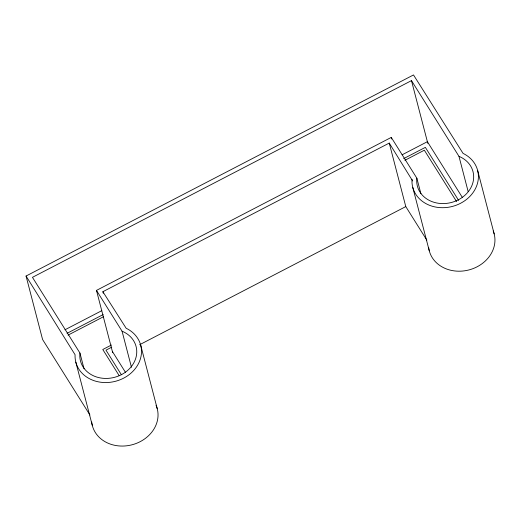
<?xml version="1.0" encoding="UTF-8"?>
<svg xmlns="http://www.w3.org/2000/svg" width="521" height="521" viewBox="0 0 521 521"><rect width="100%" height="100%" fill="white"/><g stroke="black" fill="none" stroke-linecap="round" stroke-linejoin="round"><path stroke-width="0.78" d="M468.171 191.637L458.981 156.359L411.473 80.625L32.452 277.335L79.954 353.069L79.824 354.599A28.74 24.422 -14.6 0 0 92.966 375.556L94.568 376.266A28.74 24.422 -14.6 0 0 136.587 354.456L136.73 352.841A28.74 24.422 -14.6 0 0 123.588 331.884L122.07 331.213L96.47 290.405L391.264 137.407L416.865 178.215L420.903 193.721M103.282 293.277L102.871 291.714L389.246 143.086L411.987 179.895A33.526 28.499 -14.6 0 0 460.518 203.314A33.526 28.499 -14.6 0 0 463.052 153.389L413.498 74.946L26.05 276.032L42.592 339.529L89.938 415.016M416.865 178.215L416.728 179.745A28.74 24.422 -14.6 0 0 458.33 199.823A28.74 24.422 -14.6 0 0 460.492 157.029L458.981 156.359M64.962 329.78L101.784 310.672M402.108 154.802L427.376 141.686L462.361 197.452M67.04 333.329L103.158 314.586M403.684 158.612L425.357 147.365L458.636 200.416M68.056 335.114L103.399 316.775M404.876 160.312L424.348 150.204L456.572 201.568M111.435 345.013L102.774 349.506L119.185 375.667M111.748 347.162L105.978 350.158L121.386 374.729M139.615 344.733L405.787 206.59L389.246 143.086M405.787 206.59L426.849 240.161M102.871 291.714L126.141 328.243A33.526 28.499 -14.6 0 1 141.478 352.691L141.308 354.58A33.526 28.499 -14.6 0 1 92.282 380.024L90.413 379.197A33.526 28.499 -14.6 0 1 75.076 354.749L26.05 276.032M112.38 351.467L125.6 372.548M477.633 170.413L494.175 233.916M411.473 80.625L427.813 143.347M412.026 179.406L412.437 180.969M412.736 187.319L429.278 250.822M391.264 137.407L391.675 138.977M140.722 345.267L157.264 408.77M122.07 331.213L131.461 367.272M96.47 290.405L112.692 352.684M79.954 353.069L84.037 368.751M75.832 362.173L92.373 425.677M493.198 230.966A33.526 28.499 -14.6 0 1 468.907 269.943A33.526 28.499 -14.6 0 1 428.692 247.768M156.046 405.24A33.526 28.499 -14.6 0 1 158.019 416.194L157.85 418.083A33.526 28.499 -14.6 0 1 108.824 443.527L106.955 442.7A33.526 28.499 -14.6 0 1 91.709 422.003"/></g></svg>
